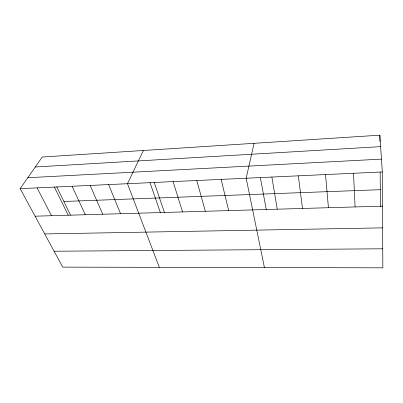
<?xml version="1.0" encoding="UTF-8"?>
<svg xmlns="http://www.w3.org/2000/svg" width="403" height="403" viewBox="0 0 403 403"><rect width="100%" height="100%" fill="white"/><g stroke="black" fill="none" stroke-linecap="round" stroke-linejoin="round"><path stroke-width="0.6" d="M254.086 143.317L246.168 178.232L264.418 267.567M143.327 150.49L127.484 183.708L159.316 267.34M20.15 188.659L42.229 157.034L379.848 135.176L382.326 171.95L382.85 267.824L62.727 267.129L20.15 188.659L382.326 171.95M35.278 166.993L380.618 146.642M27.777 177.733L381.46 159.125M63.87 201.475L380.316 189.692M35.086 216.189L382.512 206.15M44.718 233.936L382.633 227.866M54.098 251.23L382.744 248.792M37.106 187.874L51.493 215.716M54.415 187.078L68.228 215.232M56.712 186.77L70.545 215.182M72.102 186.262L85.31 214.739M90.161 185.43L102.74 214.235M108.619 184.579L120.537 213.721M149.987 182.67L160.359 212.567M154.153 182.267L164.439 212.467M173.078 181.602L182.559 211.928M196.79 180.509L205.323 211.273M221.146 179.385L228.672 210.598M260.403 177.758L266.272 209.762M271.884 177.048L277.234 209.192M298.326 175.824L302.492 208.462M325.523 174.57L328.44 207.711M353.512 173.28L355.103 206.941M379.848 135.176L379.898 141.453M380.16 172.031L380.462 206.699"/></g></svg>
